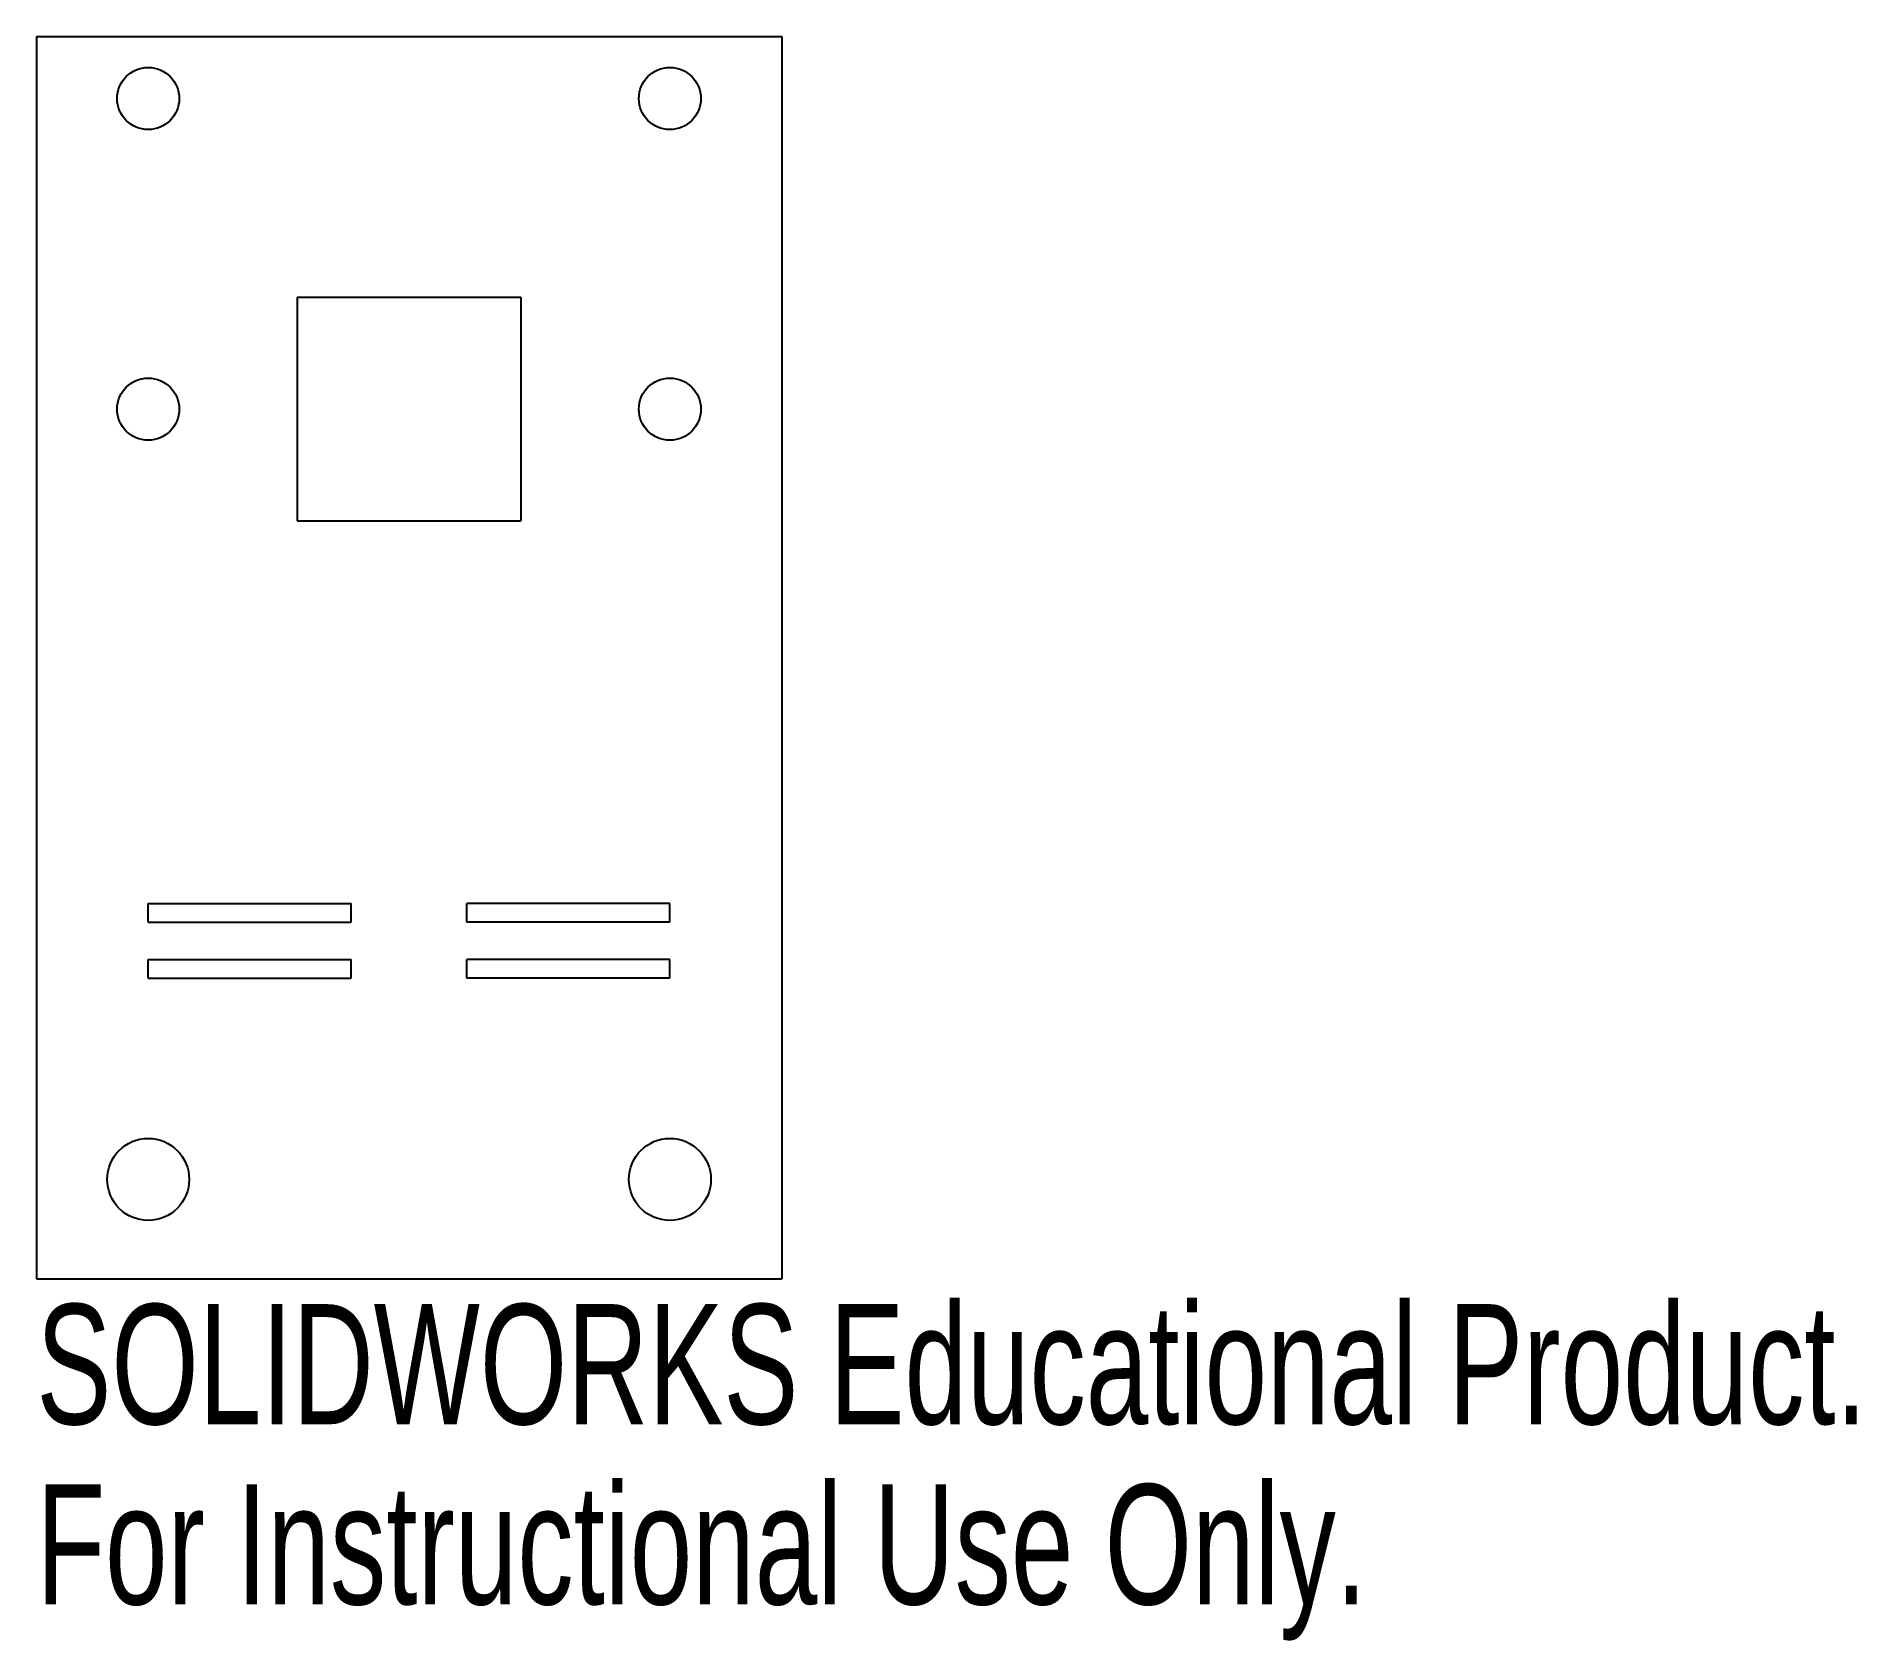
# Model space of a CAD drawing. Header units: millimetres. Extents: x -15 to 58.3, y -39.6 to 25.
import ezdxf

# ---------------------------------------------------------------- set-up
doc = ezdxf.new("R2010")
doc.units = ezdxf.units.MM
doc.styles.add('SLDTEXTSTYLE0', font='TXT', dxfattribs={"width": 0.7})

msp = doc.modelspace()

# ---------------------------------------------------------------- linework, layer by layer
at = {"color": 7, "linetype": 'Continuous', "lineweight": 25}
for p, q in [((-15, 25), (15, 25)), ((-15, 25), (-15, -25)), ((15, 25), (15, -25)), ((-4.5, 14.5), (-4.5, 5.5)), ((-4.5, 14.5), (4.5, 14.5)), ((4.5, 14.5), (4.5, 5.5)), ((-4.5, 5.5), (4.5, 5.5)), ((-10.5, -10.651), (-10.5, -9.901)), ((-10.5, -9.901), (-2.33, -9.901)), ((-2.33, -10.651), (-2.33, -9.901)), ((2.33, -10.651), (2.33, -9.901)), ((10.5, -9.901), (2.33, -9.901)), ((10.5, -10.651), (10.5, -9.901)), ((-10.5, -10.651), (-2.33, -10.651)), ((10.5, -10.651), (2.33, -10.651)), ((-10.5, -12.901), (-10.5, -12.151)), ((-10.5, -12.151), (-2.33, -12.151)), ((-2.33, -12.901), (-2.33, -12.151)), ((2.33, -12.901), (2.33, -12.151)), ((10.5, -12.151), (2.33, -12.151)), ((10.5, -12.901), (10.5, -12.151)), ((-10.5, -12.901), (-2.33, -12.901)), ((10.5, -12.901), (2.33, -12.901)), ((-15, -25), (15, -25))]:
    msp.add_line(p, q, dxfattribs=at)
for centre, radius in [((-10.5, 22.5), 1.25), ((10.5, 22.5), 1.25), ((-10.5, 10), 1.25), ((10.5, 10), 1.25), ((-10.5, -21), 1.65), ((10.5, -21), 1.65)]:
    msp.add_circle(centre, radius, dxfattribs=at)

# ---------------------------------------------------------------- texts
at = {"color": 7, "linetype": 'Continuous', "char_height": 4.83362, "attachment_point": 1, "style": 'SLDTEXTSTYLE0'}
for s, insert in [('SOLIDWORKS Educational Product.', (-15, -26.02)), ('For Instructional Use Only.', (-15, -33.27))]:
    msp.add_mtext(s, dxfattribs=dict(at, insert=insert))

doc.saveas('drawing.dxf')
